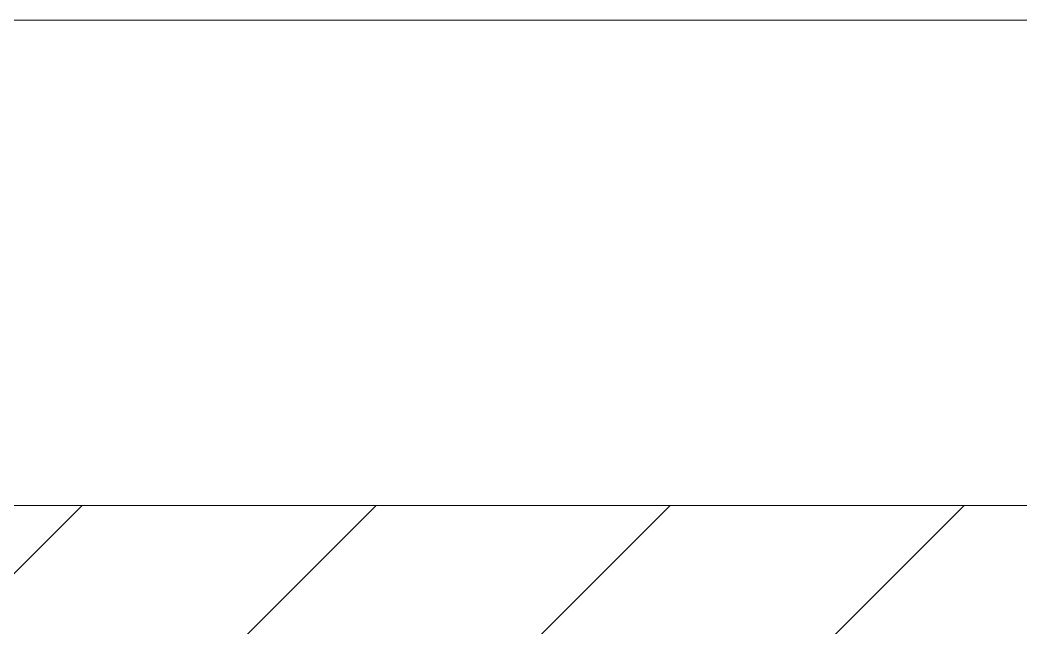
# Model space of a CAD drawing. Header units: millimetres. Extents: x -4000 to 187956, y -58990 to 162485.
# Drawn here: x 84150 to 85594, y 135823 to 136700 of the extents above; entities that cross this region are included whole.
import ezdxf

# ---------------------------------------------------------------- set-up
doc = ezdxf.new("R2010")
doc.units = ezdxf.units.MM
doc.layers.add('A-WALL', color=113, linetype='Continuous', lineweight=13)
doc.layers.add('A-WALL-PATT', color=111, linetype='Continuous', lineweight=13)

# ---------------------------------------------------------------- blocks, each defined once
blk = doc.blocks.new('CMF2_NHAXUONG_A_rvt-1-FFS - TANG 1')
at = {"layer": 'A-WALL-PATT', "lineweight": 9}
h = blk.add_hatch(dxfattribs=at)
h.set_pattern_fill('FP_12', color=250, style=0, pattern_type=2)
h.set_pattern_definition([(45, (0, 0), (-212.13203, 212.13203), [])])
h.paths.add_polyline_path([(83319.8, 135799.8), (88350, 135799.8), (88350, 135999.8), (78550, 135999.8), (78550, 135799.8), (83250, 135799.8)])
at = {"layer": 'A-WALL', "color": 50, "lineweight": 15}
for p, q in [((81550, 136700), (88150, 136700)), ((88150, 135999.8), (81550, 135999.8))]:
    blk.add_line(p, q, dxfattribs=at)
at = {"layer": 'A-WALL', "color": 35, "lineweight": 15}
for p, q in [((81550, 136700), (88150, 136700)), ((88150, 135999.8), (81550, 135999.8))]:
    blk.add_line(p, q, dxfattribs=at)

msp = doc.modelspace()

# ---------------------------------------------------------------- block references
at = {"lineweight": 5}
msp.add_blockref('CMF2_NHAXUONG_A_rvt-1-FFS - TANG 1', (0, 0), dxfattribs=at)

doc.saveas('drawing.dxf')
